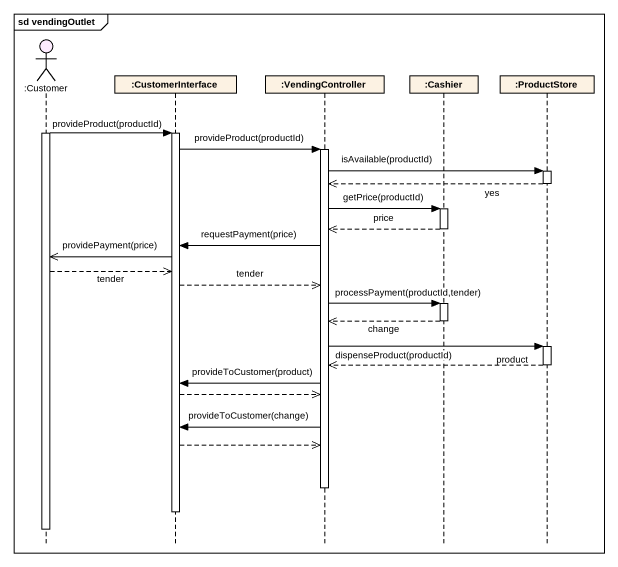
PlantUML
@startuml
mainframe sd vendingOutlet
hide footbox
actor ":Customer" as Customer #FDECFE
participant ":CustomerInterface" as CustomerInterface
participant ":VendingController" as VendingController
participant ":Cashier" as Cashier
participant ":ProductStore" as ProductStore

activate Customer
Customer -> CustomerInterface : provideProduct(productId)
activate CustomerInterface
CustomerInterface -> VendingController : provideProduct(productId)
activate VendingController
VendingController -> ProductStore : isAvailable(productId)
activate ProductStore
ProductStore -->> VendingController : yes
deactivate ProductStore
VendingController -> Cashier : getPrice(productId)
activate Cashier
Cashier -->> VendingController : price
deactivate Cashier
VendingController -> CustomerInterface : requestPayment(price)
CustomerInterface ->> Customer : providePayment(price)
Customer -->> CustomerInterface : tender
CustomerInterface -->> VendingController : tender
VendingController -> Cashier : processPayment(productId,tender)
activate Cashier
Cashier -->> VendingController : change
deactivate Cashier
VendingController -> ProductStore : dispenseProduct(productId)
activate ProductStore
ProductStore -->> VendingController : product
deactivate ProductStore
VendingController -> CustomerInterface : provideToCustomer(product)
CustomerInterface -->> VendingController
VendingController -> CustomerInterface : provideToCustomer(change)
CustomerInterface -->> VendingController
deactivate VendingController
deactivate CustomerInterface
deactivate Customer
@enduml
